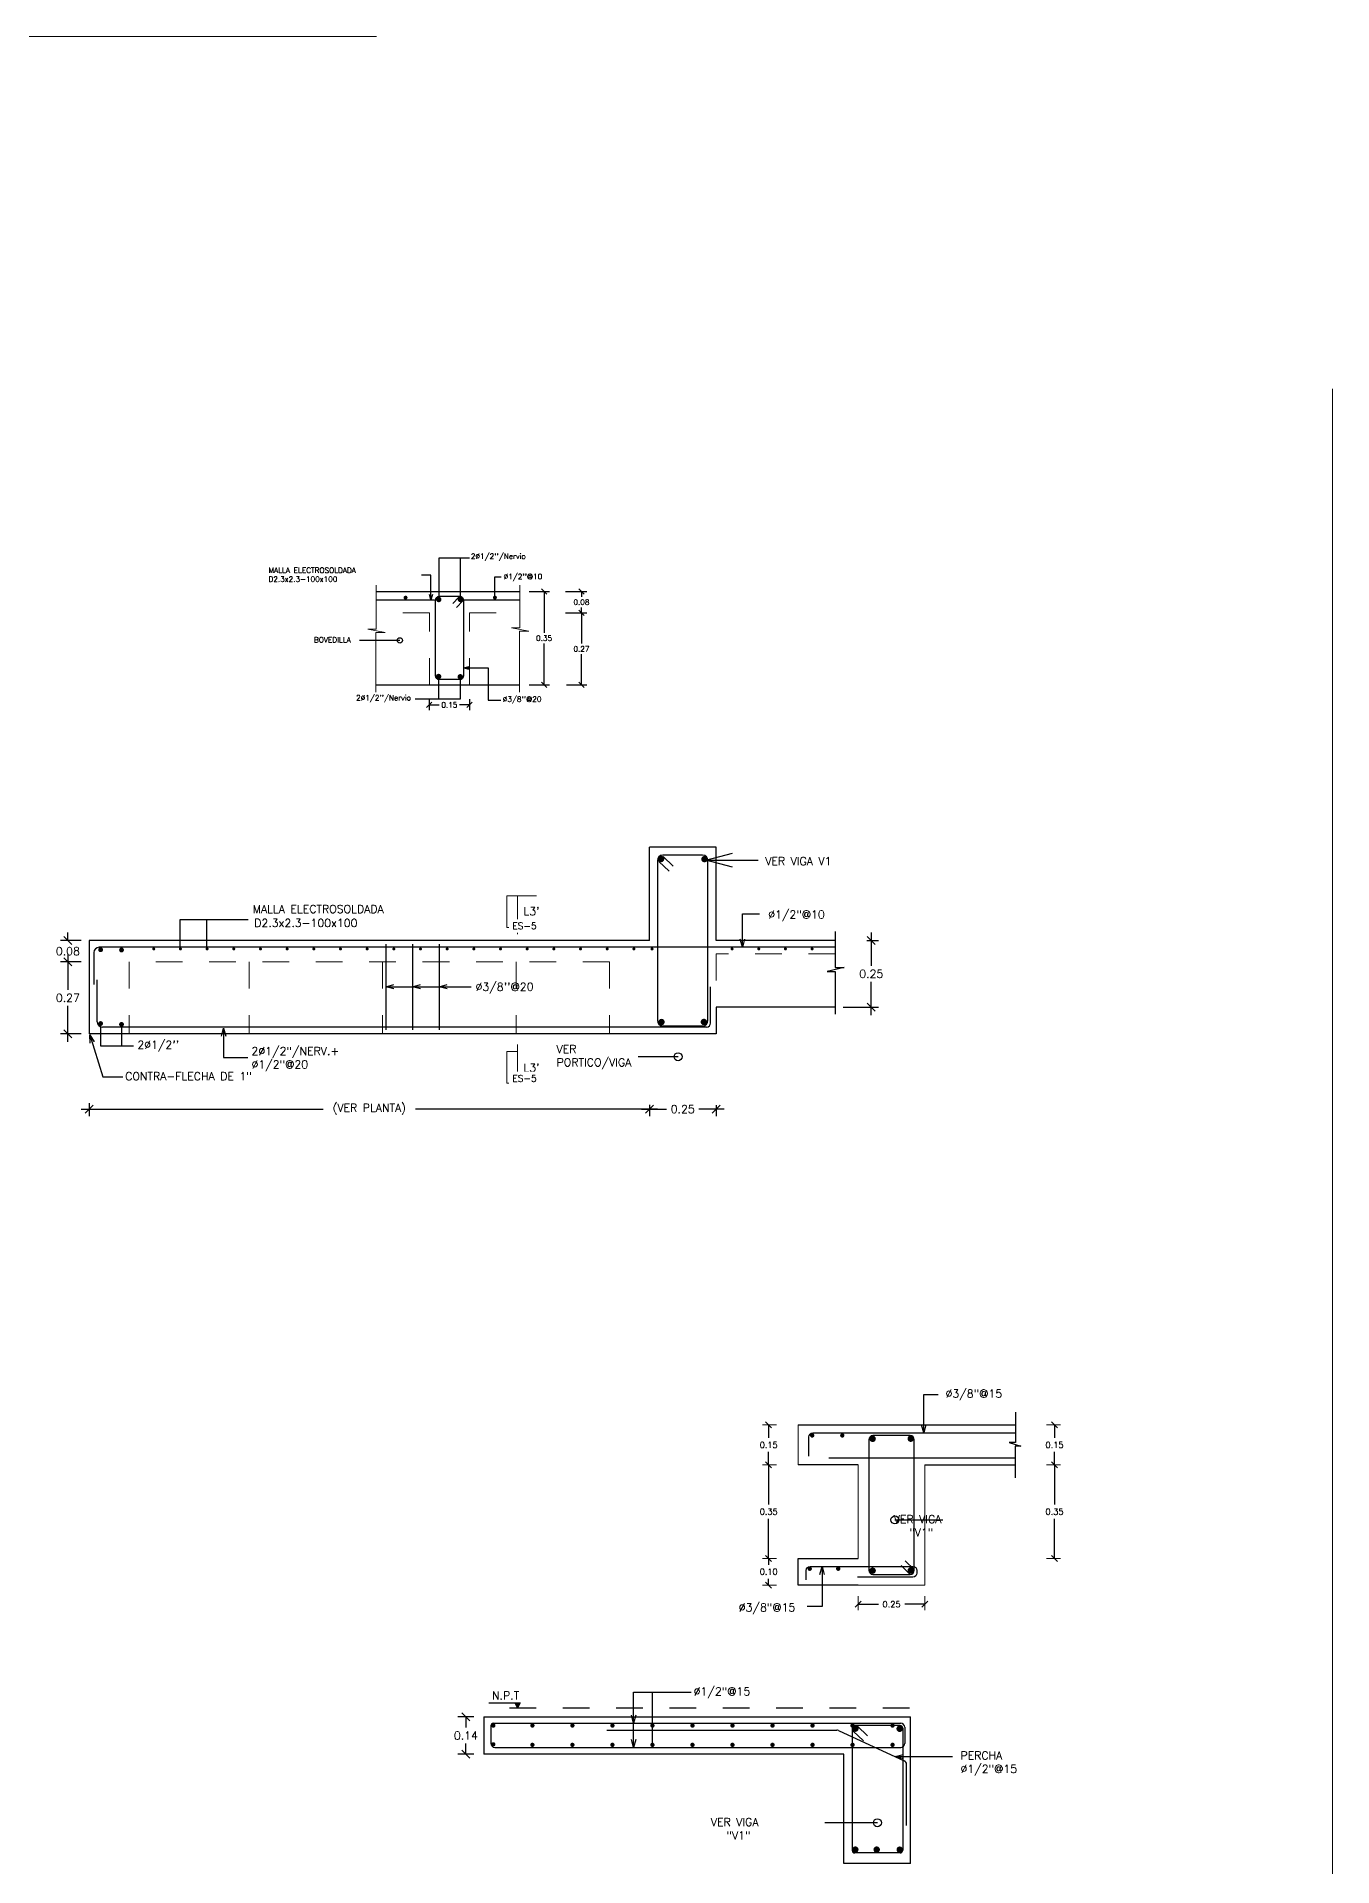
# Model space of a CAD drawing. Header units: metres. Extents: x -44 to 358, y -286 to 66.
# Drawn here: x 11.81 to 16.67, y 5.28 to 12.14 of the extents above; entities that cross this region are included whole.
import ezdxf

# ---------------------------------------------------------------- set-up
doc = ezdxf.new("R2010")
doc.units = ezdxf.units.M
doc.header["$LTSCALE"] = 0.3
doc.header["$PDMODE"] = 3
for name, pattern in [('CONTINU', [0]), ('CONTINUA', [0]), ('HIDDEN', [9.525, 6.35, -3.175]), ('HIDDEN2', [4.7625, 3.175, -1.5875])]:
    doc.linetypes.add(name, pattern=pattern)
for name, color, linetype in [('ACERO', 5, 'Continuous'), ('BP', 3, 'Continuous'), ('DIMTEXTO', 4, 'Continuous'), ('HATCH', 8, 'Continuous'), ('SECCION', 1, 'Continuous'), ('XREF1$0$MUROS', 1, 'Continuous')]:
    doc.layers.add(name, color=color, linetype=linetype)
for name, color, linetype, lineweight in [('BP-SOTANO', 3, 'Continuous', 0), ('DETALLES', 7, 'Continuous', 20), ('Losa', 8, 'HIDDEN', 18), ('VIGAS', 1, 'HIDDEN', 15)]:
    doc.layers.add(name, color=color, linetype=linetype, lineweight=lineweight)
doc.styles.add('RomanS', font='romans.shx')
doc.styles.add('SMPLEX', font='simplex.shx')
doc.dimstyles.new('D-10', dxfattribs={"dimscale": 0.1, "dimtxt": 0.2, "dimasz": 0.2, "dimexe": 0.2, "dimexo": 0.2, "dimgap": 0.1, "dimtad": 0, "dimtih": 1, "dimtoh": 1, "dimzin": 0, "dimdsep": 46, "dimtxsty": 'SMPLEX', "dimblk1": 'OBLIQUE', "dimblk2": 'OBLIQUE', "dimsah": 1, "dimcen": 0.2, "dimclrd": 4, "dimclre": 4, "dimclrt": 4, "dimadec": 0, "dimazin": 0, "dimtfac": 1, "dimtmove": 0, "dimatfit": 3, "dimldrblk": 'OPEN30', "dimfxl": 0.6, "dimfxlon": 1, "dimtolj": 1, "dimtzin": 0, "dimarcsym": 0})
doc.dimstyles.new('D-15', dxfattribs={"dimscale": 0.15, "dimtxt": 0.2, "dimasz": 0.2, "dimexe": 0.18, "dimexo": 0.2, "dimgap": 0.1, "dimtad": 0, "dimtih": 1, "dimtoh": 1, "dimzin": 0, "dimdsep": 46, "dimtxsty": 'SMPLEX', "dimblk": 'OBLIQUE', "dimcen": 0.09, "dimdle": 0.2, "dimclrd": 4, "dimclre": 4, "dimclrt": 4, "dimadec": 0, "dimazin": 0, "dimtfac": 1, "dimtofl": 0, "dimtmove": 0, "dimatfit": 3, "dimldrblk": 'OPEN30', "dimfxl": 1, "dimtolj": 1, "dimtzin": 0, "dimarcsym": 0})
doc.dimstyles.new('DIM-10', dxfattribs={"dimscale": 0.1, "dimtxt": 0.2, "dimasz": 0.2, "dimexe": 0.2, "dimexo": 0.2, "dimgap": 0.1, "dimtad": 0, "dimtih": 1, "dimtoh": 1, "dimzin": 0, "dimdsep": 46, "dimtxsty": 'SMPLEX', "dimblk": 'OBLIQUE', "dimcen": 0.2, "dimclrd": 4, "dimclre": 4, "dimclrt": 4, "dimadec": 0, "dimazin": 0, "dimtfac": 1, "dimtmove": 0, "dimatfit": 3, "dimldrblk": 'OPEN30', "dimfxl": 0.5, "dimfxlon": 1, "dimtolj": 1, "dimtzin": 0, "dimarcsym": 0})
doc.dimstyles.new('DIM-15', dxfattribs={"dimscale": 0.15, "dimtxt": 0.2, "dimasz": 0.2, "dimexe": 0.2, "dimexo": 0.1, "dimgap": 0.1, "dimtad": 0, "dimtih": 1, "dimtoh": 1, "dimzin": 0, "dimdsep": 46, "dimtxsty": 'RomanS', "dimblk1": 'OBLIQUE', "dimblk2": 'OBLIQUE', "dimsah": 1, "dimcen": 0.09, "dimclrd": 4, "dimclre": 4, "dimclrt": 4, "dimadec": 0, "dimazin": 0, "dimtfac": 1, "dimtofl": 0, "dimtmove": 1, "dimatfit": 3, "dimldrblk": 'OBLIQUE', "dimfxl": 0.2, "dimfxlon": 1, "dimtolj": 1, "dimtzin": 0, "dimarcsym": 0})
doc.dimstyles.new('DIM-50', dxfattribs={"dimscale": 0.5, "dimtxt": 0.2, "dimasz": 0.2, "dimexe": 0.2, "dimexo": 0.2, "dimgap": 0.1, "dimtad": 0, "dimtih": 1, "dimtoh": 1, "dimzin": 0, "dimdsep": 46, "dimtxsty": 'SMPLEX', "dimblk1": 'OBLIQUE', "dimblk2": 'OBLIQUE', "dimsah": 1, "dimcen": 0.2, "dimclrd": 4, "dimclre": 4, "dimclrt": 4, "dimadec": 0, "dimazin": 0, "dimtfac": 1, "dimtmove": 0, "dimatfit": 3, "dimldrblk": 'OPEN30', "dimfxl": 0.3, "dimfxlon": 1, "dimtfill": 1, "dimtolj": 1, "dimtzin": 0, "dimarcsym": 0})

# ---------------------------------------------------------------- blocks, each defined once
blk = doc.blocks.new('_OBLIQUE')
at = {"color": 0, "linetype": 'ByBlock'}
blk.add_line((-0.5, -0.5), (0.5, 0.5), dxfattribs=at)
blk = doc.blocks.new('_Open30')
at = {"color": 0, "lineweight": -2}
for p, q in [((-1, 0.268), (0, 0)), ((0, 0), (-1, -0.268)), ((0, 0), (-1, 0))]:
    blk.add_line(p, q, dxfattribs=at)
blk = doc.blocks.new('*D374')
at = {"layer": 'DEFPOINTS', "color": 0, "linetype": 'Continuous', "transparency": 16777216}
for p in [(13.4185, 5.8416), (13.4857, 5.8416), (13.4857, 5.7016)]:
    blk.add_point(p, dxfattribs=at)
at = {"layer": 'DIMTEXTO', "color": 4, "linetype": 'Continuous', "lineweight": -2, "transparency": 16777216}
for p, q in [((13.4485, 5.8416), (13.3885, 5.8416)), ((13.4185, 5.8416), (13.4185, 5.8016)), ((13.4485, 5.7016), (13.3885, 5.7016)), ((13.4185, 5.7016), (13.4185, 5.7416))]:
    blk.add_line(p, q, dxfattribs=at)
at = {"layer": 'DIMTEXTO', "color": 4, "linetype": 'Continuous', "lineweight": -2, "transparency": 16777216, "xscale": 0.03, "yscale": 0.03, "zscale": 0.03}
for p, rotation in [((13.4185, 5.8416), 90), ((13.4185, 5.7016), 270)]:
    blk.add_blockref('_OBLIQUE', p, dxfattribs=dict(at, rotation=rotation))
at = {"layer": 'DIMTEXTO', "color": 4, "linetype": 'Continuous', "lineweight": 0, "transparency": 16777216, "insert": (13.4185, 5.7716), "char_height": 0.03, "attachment_point": 5, "style": 'RomanS'}
blk.add_mtext('\\A1;0.14', dxfattribs=at)
blk = doc.blocks.new('*U41')
at = {"layer": 'ACERO', "const_width": 0.008064}
blk.add_lwpolyline([(0.004032, 0, -1), (-0.004032, 0, -1)], format="xyb", close=True, dxfattribs=at)
blk = doc.blocks.new('*U42')
at = {"layer": 'DIMTEXTO', "color": 0, "linetype": 'ByBlock', "lineweight": -2, "transparency": 16777216}
for p in [(0, 0), (0.15, 0), (0.3, 0), (0.45, 0), (0.6, 0), (0.75, 0), (0.9, 0), (1.05, 0), (1.2, 0), (1.35, 0)]:
    blk.add_blockref('*U41', p, dxfattribs=at)
blk = doc.blocks.new('*U43')
at = {"layer": 'ACERO', "const_width": 0.008064}
blk.add_lwpolyline([(0.004032, 0, -1), (-0.004032, 0, -1)], format="xyb", close=True, dxfattribs=at)
blk = doc.blocks.new('*U44')
at = {"layer": 'DIMTEXTO', "color": 0, "linetype": 'ByBlock', "lineweight": -2, "transparency": 16777216}
for p in [(0, 0), (0.15, 0), (0.3, 0), (0.45, 0), (0.6, 0), (0.75, 0), (0.9, 0), (1.05, 0), (1.2, 0), (1.35, 0)]:
    blk.add_blockref('*U43', p, dxfattribs=at)
blk = doc.blocks.new('*D382')
at = {"layer": 'DEFPOINTS', "color": 0, "linetype": 'Continuous', "transparency": 16777216}
for p in [(14.1063, 8.1657, 0.3593), (14.3563, 8.1645), (14.1063, 8.1197)]:
    blk.add_point(p, dxfattribs=at)
at = {"layer": 'DIMTEXTO', "color": 4, "linetype": 'Continuous', "lineweight": -2, "transparency": 16777216}
for p, q in [((14.0763, 8.1197), (14.1705, 8.1197)), ((14.1063, 8.1357), (14.1063, 8.0927)), ((14.3863, 8.1197), (14.292, 8.1197)), ((14.3563, 8.1345), (14.3563, 8.0927))]:
    blk.add_line(p, q, dxfattribs=at)
at = {"layer": 'DIMTEXTO', "color": 4, "linetype": 'Continuous', "lineweight": -2, "transparency": 16777216, "xscale": 0.03, "yscale": 0.03, "zscale": 0.03, "rotation": 180}
blk.add_blockref('_OBLIQUE', (14.1063, 8.1197), dxfattribs=at)
at = {"layer": 'DIMTEXTO', "color": 4, "linetype": 'Continuous', "lineweight": -2, "transparency": 16777216, "xscale": 0.03, "yscale": 0.03, "zscale": 0.03}
blk.add_blockref('_OBLIQUE', (14.3563, 8.1197), dxfattribs=at)
at = {"layer": 'DIMTEXTO', "color": 4, "linetype": 'Continuous', "lineweight": 0, "transparency": 16777216, "insert": (14.2313, 8.1197), "char_height": 0.03, "attachment_point": 5, "style": 'SMPLEX'}
blk.add_mtext('\\A1;0.25', dxfattribs=at)
blk = doc.blocks.new('*D383')
at = {"layer": 'DEFPOINTS', "color": 0, "linetype": 'Continuous', "transparency": 16777216}
for p in [(12.0063, 8.1724), (14.1063, 8.1657, 0.3593), (12.0063, 8.1197)]:
    blk.add_point(p, dxfattribs=at)
at = {"layer": 'DIMTEXTO', "color": 4, "linetype": 'Continuous', "lineweight": -2, "transparency": 16777216}
for p, q in [((11.9763, 8.1197), (12.8827, 8.1197)), ((12.0063, 8.1424), (12.0063, 8.0927)), ((14.1363, 8.1197), (13.2298, 8.1197)), ((14.1063, 8.1357), (14.1063, 8.0927))]:
    blk.add_line(p, q, dxfattribs=at)
at = {"layer": 'DIMTEXTO', "color": 4, "linetype": 'Continuous', "lineweight": -2, "transparency": 16777216, "xscale": 0.03, "yscale": 0.03, "zscale": 0.03, "rotation": 180}
blk.add_blockref('_OBLIQUE', (12.0063, 8.1197), dxfattribs=at)
at = {"layer": 'DIMTEXTO', "color": 4, "linetype": 'Continuous', "lineweight": -2, "transparency": 16777216, "xscale": 0.03, "yscale": 0.03, "zscale": 0.03}
blk.add_blockref('_OBLIQUE', (14.1063, 8.1197), dxfattribs=at)
at = {"layer": 'DIMTEXTO', "color": 4, "linetype": 'Continuous', "lineweight": 0, "transparency": 16777216, "insert": (13.0563, 8.1197), "char_height": 0.03, "attachment_point": 5, "style": 'SMPLEX'}
blk.add_mtext('\\A1;(VER PLANTA)', dxfattribs=at)
blk = doc.blocks.new('*D384')
at = {"layer": 'DEFPOINTS', "color": 0, "linetype": 'Continuous', "transparency": 16777216}
for p in [(11.9262, 8.6717), (12.0063, 8.6717), (12.0063, 8.4017)]:
    blk.add_point(p, dxfattribs=at)
at = {"layer": 'DIMTEXTO', "color": 4, "linetype": 'Continuous', "lineweight": -2, "transparency": 16777216}
for p, q in [((11.9763, 8.6717), (11.8992, 8.6717)), ((11.9262, 8.7017), (11.9262, 8.5667)), ((11.9262, 8.3717), (11.9262, 8.5067)), ((11.9763, 8.4017), (11.8992, 8.4017))]:
    blk.add_line(p, q, dxfattribs=at)
at = {"layer": 'DIMTEXTO', "color": 4, "linetype": 'Continuous', "lineweight": -2, "transparency": 16777216, "xscale": 0.03, "yscale": 0.03, "zscale": 0.03}
for p, rotation in [((11.9262, 8.6717), 90), ((11.9262, 8.4017), 270)]:
    blk.add_blockref('_OBLIQUE', p, dxfattribs=dict(at, rotation=rotation))
at = {"layer": 'DIMTEXTO', "color": 4, "linetype": 'Continuous', "lineweight": 0, "transparency": 16777216, "insert": (11.9262, 8.5367), "char_height": 0.03, "attachment_point": 5, "style": 'SMPLEX'}
blk.add_mtext('\\A1;0.27', dxfattribs=at)
blk = doc.blocks.new('A$C64151F5E')
at = {"layer": 'DETALLES', "color": 6, "linetype": 'Continuous'}
blk.add_line((0, 0), (0, 0.255), dxfattribs=at)
at = {"layer": 'DETALLES', "color": 5, "linetype": 'Continuous'}
blk.add_line((-0.424, 0), (-0.514, 0), dxfattribs=at)
at = {"layer": 'DETALLES', "color": 8, "linetype": 'Continuous'}
blk.add_lwpolyline([(0, -0.14), (-0.424, -0.14), (-0.424, 0), (0, 0)], close=True, dxfattribs=at)
blk = doc.blocks.new('*U45')
at = {"layer": 'ACERO', "const_width": 0.00562}
blk.add_lwpolyline([(-0.0028, 0, 1), (0.0028, 0, 1)], format="xyb", close=True, dxfattribs=at)
blk = doc.blocks.new('*U46')
at = {"layer": 'DIMTEXTO', "color": 0, "linetype": 'ByBlock', "lineweight": -2, "transparency": 16777216}
for p in [(0, 0), (0.1, 0), (0.2, 0), (0.3, 0), (0.4, 0), (0.5, 0), (0.6, 0), (0.7, 0), (0.8, 0), (0.9, 0), (1, 0), (1.1, 0), (1.2, 0), (1.3, 0), (1.4, 0), (1.5, 0), (1.6, 0), (1.7, 0), (1.8, 0)]:
    blk.add_blockref('*U45', p, dxfattribs=at)
blk = doc.blocks.new('*D377')
at = {"layer": 'DEFPOINTS', "color": 0, "linetype": 'Continuous', "transparency": 16777216}
for p in [(13.6361, 10.0596), (13.6361, 9.7096), (13.7114, 9.7096)]:
    blk.add_point(p, dxfattribs=at)
at = {"layer": 'DIMTEXTO', "color": 4, "linetype": 'Continuous', "lineweight": -2, "transparency": 16777216}
for p, q in [((13.6561, 10.0596), (13.7314, 10.0596)), ((13.7114, 10.0596), (13.7114, 9.9046)), ((13.7114, 9.7096), (13.7114, 9.8646)), ((13.6561, 9.7096), (13.7314, 9.7096))]:
    blk.add_line(p, q, dxfattribs=at)
at = {"layer": 'DIMTEXTO', "color": 4, "linetype": 'Continuous', "lineweight": -2, "transparency": 16777216, "xscale": 0.02, "yscale": 0.02, "zscale": 0.02}
for p, rotation in [((13.7114, 10.0596), 90), ((13.7114, 9.7096), 270)]:
    blk.add_blockref('_OBLIQUE', p, dxfattribs=dict(at, rotation=rotation))
at = {"layer": 'DIMTEXTO', "color": 4, "linetype": 'Continuous', "transparency": 16777216, "insert": (13.7114, 9.8846), "char_height": 0.02, "attachment_point": 5, "style": 'SMPLEX'}
blk.add_mtext('\\A1;0.35', dxfattribs=at)
blk = doc.blocks.new('*D378')
at = {"layer": 'DEFPOINTS', "color": 0, "linetype": 'Continuous', "transparency": 16777216}
for p in [(13.281, 9.6765), (13.4316, 9.6765), (13.281, 9.6346)]:
    blk.add_point(p, dxfattribs=at)
at = {"layer": 'DIMTEXTO', "color": 4, "linetype": 'Continuous', "lineweight": -2, "transparency": 16777216}
for p, q in [((13.281, 9.6565), (13.281, 9.6146)), ((13.281, 9.6346), (13.3177, 9.6346)), ((13.4316, 9.6346), (13.3949, 9.6346)), ((13.4316, 9.6565), (13.4316, 9.6146))]:
    blk.add_line(p, q, dxfattribs=at)
at = {"layer": 'DIMTEXTO', "color": 4, "linetype": 'Continuous', "lineweight": -2, "transparency": 16777216, "xscale": 0.02, "yscale": 0.02, "zscale": 0.02, "rotation": 180}
blk.add_blockref('_OBLIQUE', (13.281, 9.6346), dxfattribs=at)
at = {"layer": 'DIMTEXTO', "color": 4, "linetype": 'Continuous', "lineweight": -2, "transparency": 16777216, "xscale": 0.02, "yscale": 0.02, "zscale": 0.02}
blk.add_blockref('_OBLIQUE', (13.4316, 9.6346), dxfattribs=at)
at = {"layer": 'DIMTEXTO', "color": 4, "linetype": 'Continuous', "transparency": 16777216, "insert": (13.3563, 9.6346), "char_height": 0.02, "attachment_point": 5, "style": 'SMPLEX'}
blk.add_mtext('\\A1;0.15', dxfattribs=at)
blk = doc.blocks.new('*D400')
at = {"layer": 'DEFPOINTS', "color": 0, "linetype": 'Continuous', "transparency": 16777216}
for p in [(14.8915, 8.7517), (14.938, 8.7517), (14.8026, 8.5017)]:
    blk.add_point(p, dxfattribs=at)
at = {"layer": 'DIMTEXTO', "color": 4, "linetype": 'Continuous', "lineweight": -2, "transparency": 16777216}
for p, q in [((14.938, 8.7817), (14.938, 8.6567)), ((14.9215, 8.7517), (14.965, 8.7517)), ((14.938, 8.4717), (14.938, 8.5967)), ((14.8326, 8.5017), (14.965, 8.5017))]:
    blk.add_line(p, q, dxfattribs=at)
at = {"layer": 'DIMTEXTO', "color": 4, "linetype": 'Continuous', "lineweight": -2, "transparency": 16777216, "xscale": 0.03, "yscale": 0.03, "zscale": 0.03}
for p, rotation in [((14.938, 8.7517), 90), ((14.938, 8.5017), 270)]:
    blk.add_blockref('_OBLIQUE', p, dxfattribs=dict(at, rotation=rotation))
at = {"layer": 'DIMTEXTO', "color": 4, "linetype": 'Continuous', "lineweight": 0, "transparency": 16777216, "insert": (14.938, 8.6267), "char_height": 0.03, "attachment_point": 5, "style": 'SMPLEX'}
blk.add_mtext('\\A1;0.25', dxfattribs=at)
blk = doc.blocks.new('*D401')
at = {"layer": 'DEFPOINTS', "color": 0, "linetype": 'Continuous', "transparency": 16777216}
for p in [(12.0063, 8.7517), (11.9262, 8.6717), (12.0063, 8.6717)]:
    blk.add_point(p, dxfattribs=at)
at = {"layer": 'DIMTEXTO', "color": 4, "linetype": 'Continuous', "lineweight": -2, "transparency": 16777216}
for p, q in [((11.9262, 8.7517), (11.9262, 8.7817)), ((11.9763, 8.7517), (11.8992, 8.7517)), ((11.9763, 8.6717), (11.8992, 8.6717)), ((11.9262, 8.6717), (11.9262, 8.6417))]:
    blk.add_line(p, q, dxfattribs=at)
at = {"layer": 'DIMTEXTO', "color": 4, "linetype": 'Continuous', "lineweight": -2, "transparency": 16777216, "xscale": 0.03, "yscale": 0.03, "zscale": 0.03}
for p, rotation in [((11.9262, 8.7517), 270), ((11.9262, 8.6717), 90)]:
    blk.add_blockref('_OBLIQUE', p, dxfattribs=dict(at, rotation=rotation))
at = {"layer": 'DIMTEXTO', "color": 4, "linetype": 'Continuous', "lineweight": 0, "transparency": 16777216, "insert": (11.9262, 8.7117), "char_height": 0.03, "attachment_point": 5, "style": 'SMPLEX'}
blk.add_mtext('\\A1;0.08', dxfattribs=at)
blk = doc.blocks.new('*D402')
at = {"layer": 'DEFPOINTS', "color": 0, "linetype": 'Continuous', "transparency": 16777216}
for p in [(13.6207, 9.9796), (13.7761, 9.7096), (13.8515, 9.7096)]:
    blk.add_point(p, dxfattribs=at)
at = {"layer": 'DIMTEXTO', "color": 4, "linetype": 'Continuous', "lineweight": -2, "transparency": 16777216}
for p, q in [((13.7915, 9.9796), (13.8715, 9.9796)), ((13.8515, 9.9796), (13.8515, 9.8646)), ((13.8515, 9.7096), (13.8515, 9.8246)), ((13.7961, 9.7096), (13.8715, 9.7096))]:
    blk.add_line(p, q, dxfattribs=at)
at = {"layer": 'DIMTEXTO', "color": 4, "linetype": 'Continuous', "lineweight": -2, "transparency": 16777216, "xscale": 0.02, "yscale": 0.02, "zscale": 0.02}
for p, rotation in [((13.8515, 9.9796), 90), ((13.8515, 9.7096), 270)]:
    blk.add_blockref('_OBLIQUE', p, dxfattribs=dict(at, rotation=rotation))
at = {"layer": 'DIMTEXTO', "color": 4, "linetype": 'Continuous', "transparency": 16777216, "insert": (13.8515, 9.8446), "char_height": 0.02, "attachment_point": 5, "style": 'SMPLEX'}
blk.add_mtext('\\A1;0.27', dxfattribs=at)
blk = doc.blocks.new('*D403')
at = {"layer": 'DEFPOINTS', "color": 0, "linetype": 'Continuous', "transparency": 16777216}
for p in [(13.7314, 10.0596), (13.8515, 10.0596), (13.6207, 9.9796)]:
    blk.add_point(p, dxfattribs=at)
at = {"layer": 'DIMTEXTO', "color": 4, "linetype": 'Continuous', "lineweight": -2, "transparency": 16777216}
for p, q in [((13.7915, 10.0596), (13.8715, 10.0596)), ((13.8515, 10.0596), (13.8515, 10.0396)), ((13.7915, 9.9796), (13.8715, 9.9796)), ((13.8515, 9.9796), (13.8515, 9.9996))]:
    blk.add_line(p, q, dxfattribs=at)
at = {"layer": 'DIMTEXTO', "color": 4, "linetype": 'Continuous', "lineweight": -2, "transparency": 16777216, "xscale": 0.02, "yscale": 0.02, "zscale": 0.02}
for p, rotation in [((13.8515, 10.0596), 90), ((13.8515, 9.9796), 270)]:
    blk.add_blockref('_OBLIQUE', p, dxfattribs=dict(at, rotation=rotation))
at = {"layer": 'DIMTEXTO', "color": 4, "linetype": 'Continuous', "transparency": 16777216, "insert": (13.8515, 10.0196), "char_height": 0.02, "attachment_point": 5, "style": 'SMPLEX'}
blk.add_mtext('\\A1;0.08', dxfattribs=at)
blk = doc.blocks.new('*D546')
at = {"layer": 'BP', "color": 4, "lineweight": 15, "transparency": 16777216}
for p, q in [((15.5949, 6.9357), (15.6474, 6.9357)), ((15.5949, 6.7857), (15.6474, 6.7857))]:
    blk.add_line(p, q, dxfattribs=at)
at = {"layer": 'BP', "color": 4, "lineweight": -2, "transparency": 16777216}
for p, q in [((15.6249, 6.9357), (15.6249, 6.887)), ((15.6249, 6.7857), (15.6249, 6.8345))]:
    blk.add_line(p, q, dxfattribs=at)
at = {"layer": 'DEFPOINTS', "color": 0, "transparency": 16777216}
for p in [(15.4777, 6.9357), (15.6249, 6.9357), (15.4777, 6.7857)]:
    blk.add_point(p, dxfattribs=at)
at = {"layer": 'BP', "color": 4, "lineweight": -2, "transparency": 16777216, "xscale": 0.0225, "yscale": 0.0225, "zscale": 0.0225}
for p, rotation in [((15.6249, 6.9357), 90), ((15.6249, 6.7857), 270)]:
    blk.add_blockref('_OBLIQUE', p, dxfattribs=dict(at, rotation=rotation))
at = {"layer": 'BP', "color": 4, "transparency": 16777216, "insert": (15.6249, 6.8607), "char_height": 0.0225, "attachment_point": 5, "style": 'RomanS'}
blk.add_mtext('\\A1;0.15', dxfattribs=at)
blk = doc.blocks.new('*D547')
at = {"layer": 'BP', "color": 4, "lineweight": 15, "transparency": 16777216}
for p, q in [((14.5833, 6.9357), (14.5308, 6.9357)), ((14.5833, 6.7857), (14.5308, 6.7857))]:
    blk.add_line(p, q, dxfattribs=at)
at = {"layer": 'BP', "color": 4, "lineweight": -2, "transparency": 16777216}
for p, q in [((14.5533, 6.9357), (14.5533, 6.887)), ((14.5533, 6.7857), (14.5533, 6.8345))]:
    blk.add_line(p, q, dxfattribs=at)
at = {"layer": 'DEFPOINTS', "color": 0, "transparency": 16777216}
for p in [(14.5533, 6.9357), (14.664, 6.9357), (14.664, 6.7857)]:
    blk.add_point(p, dxfattribs=at)
at = {"layer": 'BP', "color": 4, "lineweight": -2, "transparency": 16777216, "xscale": 0.0225, "yscale": 0.0225, "zscale": 0.0225}
for p, rotation in [((14.5533, 6.9357), 90), ((14.5533, 6.7857), 270)]:
    blk.add_blockref('_OBLIQUE', p, dxfattribs=dict(at, rotation=rotation))
at = {"layer": 'BP', "color": 4, "transparency": 16777216, "insert": (14.5533, 6.8607), "char_height": 0.0225, "attachment_point": 5, "style": 'RomanS'}
blk.add_mtext('\\A1;0.15', dxfattribs=at)
blk = doc.blocks.new('*D548')
at = {"layer": 'BP', "color": 4, "lineweight": 15, "transparency": 16777216}
for p, q in [((15.5949, 6.7857), (15.6474, 6.7857)), ((15.5949, 6.4357), (15.6474, 6.4357))]:
    blk.add_line(p, q, dxfattribs=at)
at = {"layer": 'BP', "color": 4, "lineweight": -2, "transparency": 16777216}
for p, q in [((15.6249, 6.7857), (15.6249, 6.637)), ((15.6249, 6.4357), (15.6249, 6.5845))]:
    blk.add_line(p, q, dxfattribs=at)
at = {"layer": 'DEFPOINTS', "color": 0, "transparency": 16777216}
for p in [(15.139, 6.7857), (15.6249, 6.7857), (14.889, 6.4357)]:
    blk.add_point(p, dxfattribs=at)
at = {"layer": 'BP', "color": 4, "lineweight": -2, "transparency": 16777216, "xscale": 0.0225, "yscale": 0.0225, "zscale": 0.0225}
for p, rotation in [((15.6249, 6.7857), 90), ((15.6249, 6.4357), 270)]:
    blk.add_blockref('_OBLIQUE', p, dxfattribs=dict(at, rotation=rotation))
at = {"layer": 'BP', "color": 4, "transparency": 16777216, "insert": (15.6249, 6.6107), "char_height": 0.0225, "attachment_point": 5, "style": 'RomanS'}
blk.add_mtext('\\A1;0.35', dxfattribs=at)
blk = doc.blocks.new('*D549')
at = {"layer": 'BP', "color": 4, "lineweight": 15, "transparency": 16777216}
for p, q in [((14.5833, 6.7857), (14.5308, 6.7857)), ((14.5833, 6.4357), (14.5308, 6.4357))]:
    blk.add_line(p, q, dxfattribs=at)
at = {"layer": 'BP', "color": 4, "lineweight": -2, "transparency": 16777216}
for p, q in [((14.5533, 6.7857), (14.5533, 6.637)), ((14.5533, 6.4357), (14.5533, 6.5845))]:
    blk.add_line(p, q, dxfattribs=at)
at = {"layer": 'DEFPOINTS', "color": 0, "transparency": 16777216}
for p in [(14.664, 6.7857), (14.5533, 6.4357), (14.664, 6.4357)]:
    blk.add_point(p, dxfattribs=at)
at = {"layer": 'BP', "color": 4, "lineweight": -2, "transparency": 16777216, "xscale": 0.0225, "yscale": 0.0225, "zscale": 0.0225}
for p, rotation in [((14.5533, 6.7857), 90), ((14.5533, 6.4357), 270)]:
    blk.add_blockref('_OBLIQUE', p, dxfattribs=dict(at, rotation=rotation))
at = {"layer": 'BP', "color": 4, "transparency": 16777216, "insert": (14.5533, 6.6107), "char_height": 0.0225, "attachment_point": 5, "style": 'RomanS'}
blk.add_mtext('\\A1;0.35', dxfattribs=at)
blk = doc.blocks.new('*D550')
at = {"layer": 'BP', "color": 4, "lineweight": 15, "transparency": 16777216}
for p, q in [((14.5833, 6.4357), (14.5308, 6.4357)), ((14.5833, 6.3357), (14.5308, 6.3357))]:
    blk.add_line(p, q, dxfattribs=at)
at = {"layer": 'BP', "color": 4, "lineweight": -2, "transparency": 16777216}
for p, q in [((14.5533, 6.4357), (14.5533, 6.412)), ((14.5533, 6.3357), (14.5533, 6.3595))]:
    blk.add_line(p, q, dxfattribs=at)
at = {"layer": 'DEFPOINTS', "color": 0, "transparency": 16777216}
for p in [(14.664, 6.4357), (14.5533, 6.3357), (14.664, 6.3357)]:
    blk.add_point(p, dxfattribs=at)
at = {"layer": 'BP', "color": 4, "lineweight": -2, "transparency": 16777216, "xscale": 0.0225, "yscale": 0.0225, "zscale": 0.0225}
for p, rotation in [((14.5533, 6.4357), 90), ((14.5533, 6.3357), 270)]:
    blk.add_blockref('_OBLIQUE', p, dxfattribs=dict(at, rotation=rotation))
at = {"layer": 'BP', "color": 4, "transparency": 16777216, "insert": (14.5533, 6.3857), "char_height": 0.0225, "attachment_point": 5, "style": 'RomanS'}
blk.add_mtext('\\A1;0.10', dxfattribs=at)
blk = doc.blocks.new('*D551')
at = {"layer": 'BP', "color": 4, "lineweight": 15, "transparency": 16777216}
for p, q in [((14.889, 6.2937), (14.889, 6.2412)), ((15.139, 6.2937), (15.139, 6.2412))]:
    blk.add_line(p, q, dxfattribs=at)
at = {"layer": 'BP', "color": 4, "lineweight": -2, "transparency": 16777216}
for p, q in [((14.889, 6.2637), (14.9648, 6.2637)), ((15.139, 6.2637), (15.0633, 6.2637))]:
    blk.add_line(p, q, dxfattribs=at)
at = {"layer": 'DEFPOINTS', "color": 0, "transparency": 16777216}
for p in [(14.889, 6.5017), (15.139, 6.5017), (15.139, 6.2637)]:
    blk.add_point(p, dxfattribs=at)
at = {"layer": 'BP', "color": 4, "lineweight": -2, "transparency": 16777216, "xscale": 0.0225, "yscale": 0.0225, "zscale": 0.0225, "rotation": 180}
blk.add_blockref('_OBLIQUE', (14.889, 6.2637), dxfattribs=at)
at = {"layer": 'BP', "color": 4, "lineweight": -2, "transparency": 16777216, "xscale": 0.0225, "yscale": 0.0225, "zscale": 0.0225}
blk.add_blockref('_OBLIQUE', (15.139, 6.2637), dxfattribs=at)
at = {"layer": 'BP', "color": 4, "transparency": 16777216, "insert": (15.014, 6.2637), "char_height": 0.0225, "attachment_point": 5, "style": 'RomanS'}
blk.add_mtext('\\A1;0.25', dxfattribs=at)

msp = doc.modelspace()

# ---------------------------------------------------------------- hatches: boundary and pattern name
at = {"layer": 'HATCH'}
msp.add_hatch(color=256, dxfattribs=at).paths.add_polyline_path([(13.6219846, 5.8936791), (13.6016257, 5.8936791), (13.6118052, 5.8735827)])

# ---------------------------------------------------------------- linework, layer by layer
at = {"color": 8, "linetype": 'CONTINUA', "lineweight": 0, "ltscale": 5}
for p, q in [((3.5833333, 12.1398128), (13.0833333, 12.1398128)), ((16.6666667, 1.3199064), (16.6666667, 10.8199064))]:
    msp.add_line(p, q, dxfattribs=at)
at = {"color": 4}
for p, q in [((13.5044115, 5.8936791), (13.6219846, 5.8936791)), ((13.6016257, 5.8936791), (13.6118052, 5.8735827)), ((13.6219846, 5.8936791), (13.6118052, 5.8735827))]:
    msp.add_line(p, q, dxfattribs=at)
at = {"layer": 'ACERO', "color": 6}
for p, q in [((13.0817124, 10.029188), (13.3008824, 10.029188)), ((13.4123529, 10.029188), (13.6207043, 10.029188))]:
    msp.add_line(p, q, dxfattribs=at)
at = {"layer": 'ACERO'}
for p, q in [((13.3922106, 10.0385063), (13.3692279, 10.0144035)), ((13.4063999, 10.0245184), (13.3834172, 10.0004156)), ((14.1579291, 9.0660008), (14.1959061, 9.02981)), ((14.1422109, 9.0480761), (14.1801879, 9.0118853)), ((14.8024973, 8.7263557), (12.0438595, 8.7263557)), ((13.1179314, 8.7384093), (13.1179314, 8.4167352)), ((13.2179314, 8.7384093), (13.2179314, 8.4167352)), ((13.3179314, 8.7384093), (13.3179314, 8.4167352)), ((12.0238595, 8.7063557), (12.0238595, 8.5869119)), ((12.0361477, 8.4471147, 0), (12.0361477, 8.6042195)), ((14.3355541, 8.4421147), (14.3355541, 8.5774367)), ((14.3205541, 8.4271147), (12.0561477, 8.4271147)), ((14.7793079, 6.8121047), (15.4776872, 6.8121047)), ((15.049943, 6.4083558), (15.0841671, 6.3757413)), ((15.0656613, 6.4262805), (15.0990372, 6.3944742)), ((13.5120042, 5.8076976), (13.5120042, 5.7423435)), ((13.5220042, 5.8176976), (15.0484639, 5.8176976)), ((13.9472659, 5.7915636), (14.8084833, 5.7915636)), ((14.8147271, 5.7902023), (15.0615283, 5.6772171)), ((14.8662859, 5.7992128), (14.8662859, 5.3417357)), ((14.8705786, 5.7883537), (14.9085556, 5.7521629)), ((15.0459656, 5.8092128), (14.8762859, 5.8092128)), ((14.8862969, 5.8062784), (14.9242738, 5.7700875)), ((15.0559656, 5.7992128), (15.0559656, 5.3417357)), ((15.0634639, 5.8026976), (15.0634639, 5.7423435)), ((13.5270042, 5.7273435), (15.0484639, 5.7273435)), ((15.0702845, 5.4338852), (15.0702845, 5.6635784)), ((15.0459656, 5.3317357), (14.8762859, 5.3317357))]:
    msp.add_line(p, q, dxfattribs=at)
for points, const_width in [([(13.1885648, 10.0368246, 1), (13.1958829, 10.0368246, 1)], 0.0073181), ([(13.3113834, 10.0298663, 1), (13.3215834, 10.0298663, 1)], 0.0102), ([(13.3925709, 10.029926, 1), (13.4027709, 10.029926, 1)], 0.0102), ([(13.5235373, 10.0368246, 1), (13.5308554, 10.0368246, 1)], 0.0073181), ([(13.3109533, 9.7411365, 1), (13.3211533, 9.7411365, 1)], 0.0102), ([(13.3922945, 9.740107, 1), (13.4024945, 9.740107, 1)], 0.0102), ([(14.1559943, 9.0571644, -1), (14.1439943, 9.0571644, -1)], 0.012), ([(14.3188426, 9.0567209, -1), (14.3068426, 9.0567209, -1)], 0.012), ([(12.0534517, 8.7171709, 1), (12.0444517, 8.7171709, 1)], 0.009), ([(12.1318591, 8.7160837, -1), (12.1228591, 8.7160837, -1)], 0.009), ([(14.113326, 8.7199777, 1), (14.118951, 8.7199777, 1)], 0.005625), ([(14.413326, 8.7199777, 1), (14.418951, 8.7199777, 1)], 0.005625), ([(14.513326, 8.7199777, 1), (14.518951, 8.7199777, 1)], 0.005625), ([(14.613326, 8.7199777, 1), (14.618951, 8.7199777, 1)], 0.005625), ([(14.713326, 8.7199777, 1), (14.718951, 8.7199777, 1)], 0.005625), ([(12.0534517, 8.4403647, 1), (12.0444517, 8.4403647, 1)], 0.009), ([(12.1318591, 8.4370508, -1), (12.1228591, 8.4370508, -1)], 0.009), ([(14.1576613, 8.4461071, -1), (14.1456613, 8.4461071, -1)], 0.012), ([(14.3165143, 8.446338, -1), (14.3045143, 8.446338, -1)], 0.012), ([(14.7204881, 6.8963668, -1), (14.7124241, 6.8963668, -1)], 0.008064), ([(14.8333721, 6.8964314, -1), (14.8253081, 6.8964314, -1)], 0.008064), ([(14.949157, 6.8837606, -1), (14.937157, 6.8837606, -1)], 0.012), ([(15.0918117, 6.8843239, -1), (15.0798117, 6.8843239, -1)], 0.012), ([(14.7113507, 6.3967943, -1), (14.7032867, 6.3967943, -1)], 0.008064), ([(14.8181464, 6.3967943, -1), (14.8100824, 6.3967943, -1)], 0.008064), ([(14.949157, 6.3896245, -1), (14.937157, 6.3896245, -1)], 0.012), ([(15.0918117, 6.3901879, -1), (15.0798117, 6.3901879, -1)], 0.012), ([(13.5251944, 5.8091312, -1), (13.5171304, 5.8091312, -1)], 0.008064), ([(14.884362, 5.797442, -1), (14.872362, 5.797442, -1)], 0.012), ([(15.0502689, 5.7969985, -1), (15.0382689, 5.7969985, -1)], 0.012), ([(13.5251944, 5.738555, -1), (13.5171304, 5.738555, -1)], 0.008064), ([(14.8841763, 5.3440768, -1), (14.8721763, 5.3440768, -1)], 0.012), ([(14.9643052, 5.3440768, -1), (14.9523052, 5.3440768, -1)], 0.012), ([(15.0505938, 5.3437687, -1), (15.0385938, 5.3437687, -1)], 0.012)]:
    msp.add_lwpolyline(points, format="xyb", close=True, dxfattribs=dict(at, const_width=const_width))
for points in [[(13.3196088, 10.0417606), (13.3945652, 10.0417606, -0.414213562), (13.4095652, 10.0267606), (13.4095652, 9.7443829, -0.414213562), (13.3945652, 9.7293829), (13.3196088, 9.7293829, -0.414213562), (13.3046088, 9.7443829), (13.3046088, 10.0267606, -0.414213562)], [(14.3058618, 9.0717352), (14.1562617, 9.0717352, 0.414213562), (14.1362617, 9.0517352), (14.1362617, 8.4517352, 0.414213562), (14.1562617, 8.4317352), (14.3058618, 8.4317352, 0.414213562), (14.3258618, 8.4517352), (14.3258618, 9.0517352, 0.414213562)], [(15.0990372, 6.3907407), (15.0990372, 6.8807407, 0.414213562), (15.0840372, 6.8957407), (14.9440372, 6.8957407, 0.414213562), (14.9290372, 6.8807407), (14.9290372, 6.3907407, 0.414213562), (14.9440372, 6.3757407), (15.0840372, 6.3757407, 0.414213562)]]:
    msp.add_lwpolyline(points, format="xyb", close=True, dxfattribs=at)
for points in [[(14.7040372, 6.8189298), (14.7040372, 6.8907407, -0.414213562), (14.7190372, 6.9057407), (15.4785492, 6.9057407)], [(14.6940792, 6.3553204, -0.018702136), (14.6940372, 6.3564414), (14.6940372, 6.3907407, -0.414213562), (14.7090372, 6.4057407)], [(14.7090372, 6.4057407), (15.0940372, 6.4057407, -0.414213562), (15.1090372, 6.3907407), (15.1090372, 6.3807407, -0.414213562), (15.0940372, 6.3657407), (14.886051, 6.3657407)]]:
    msp.add_lwpolyline(points, format="xyb", dxfattribs=at)
for centre, radius, start, end in [((12.0438595, 8.7063557, 0), 0.02, 90, 180), ((12.0561477, 8.4471147), 0.02, 180, 270), ((14.3205541, 8.4421147), 0.015, 270, 0), ((13.5220042, 5.8076976), 0.01, 90, 180), ((14.8084833, 5.7765636), 0.015, 65.40176427, 90), ((14.8762859, 5.7992128), 0.01, 90, 180), ((15.0459656, 5.7992128), 0.01, 0, 90), ((15.0484639, 5.8026976), 0.015, 0, 90), ((13.5270042, 5.7423435), 0.015, 180, 270), ((15.0484639, 5.7423435), 0.015, 270, 0), ((15.0552845, 5.6635784), 0.015, 0, 65.40176427), ((14.8762859, 5.3417357), 0.01, 180, 270), ((15.0459656, 5.3417357), 0.01, 270, 0)]:
    msp.add_arc(centre, radius, start, end, dxfattribs=at)
at = {"layer": 'BP'}
for points in [[(14.8024973, 8.7856169), (14.8024973, 8.6508713), (14.8368753, 8.6508713), (14.7731006, 8.6352414), (14.8025521, 8.6352414), (14.8025521, 8.4749986)], [(15.4785492, 6.9840996), (15.4785492, 6.8701982), (15.4552709, 6.8701982), (15.4983795, 6.8564237), (15.4776872, 6.8564237), (15.4776872, 6.7376623)], [(15.4785492, 6.9840996), (15.4785492, 6.8701982), (15.4552709, 6.8701982), (15.4983795, 6.8564237), (15.4776872, 6.8564237), (15.4776872, 6.7376623)]]:
    msp.add_lwpolyline(points, dxfattribs=at)
at = {"layer": 'DIMTEXTO'}
for p, q in [((13.5271964, 10.0368246), (13.5271964, 10.1147075)), ((13.5271964, 10.1147075), (13.5501558, 10.1147075)), ((12.34732, 8.7177132), (12.34732, 8.830479)), ((12.34732, 8.830479), (12.6020437, 8.830479)), ((12.44732, 8.7177132), (12.44732, 8.830479)), ((12.0489517, 8.4403647), (12.0489517, 8.357103)), ((12.1272984, 8.4403647), (12.1272984, 8.357103)), ((12.0489517, 8.357103), (12.1726185, 8.357103)), ((14.1177303, 5.736672), (14.1177303, 5.9345521))]:
    msp.add_line(p, q, dxfattribs=at)
at = {"layer": 'DIMTEXTO', "linetype": 'Continuous'}
for points in [[(13.31783, 10.034731), (13.31783, 10.186253), (13.4316252, 10.186253)], [(13.3977307, 10.0351745), (13.3977307, 10.186253)], [(13.3973945, 9.740107), (13.3973945, 9.6560372), (13.2283794, 9.6560372)], [(13.3160533, 9.7411365), (13.3160533, 9.6560372)]]:
    msp.add_lwpolyline(points, dxfattribs=at)
at = {"layer": 'Losa', "linetype": 'HIDDEN2', "lineweight": 0, "ltscale": 0.1}
for p, q in [((13.2819374, 9.9795817), (13.0817124, 9.9795817)), ((13.2819374, 9.7095817), (13.2819374, 9.9795817)), ((13.431587, 9.7095817), (13.431587, 9.9795817)), ((13.431587, 9.9795817), (13.6207043, 9.9795817)), ((13.9562617, 8.6717352), (12.1566311, 8.6717352)), ((12.1566311, 8.6717352), (12.1566311, 8.4017352)), ((12.6062617, 8.6717352), (12.6062617, 8.4017352)), ((13.1062617, 8.6717352), (13.1062617, 8.4017352)), ((13.6062617, 8.6717352), (13.6062617, 8.4017352)), ((13.9562617, 8.6717352), (13.9562617, 8.4017352)), ((14.8024973, 8.7017352), (14.3562617, 8.7017352)), ((14.3562617, 8.7017352), (14.3562617, 8.5017352))]:
    msp.add_line(p, q, dxfattribs=at)
at = {"layer": 'SECCION', "color": 1, "linetype": 'CONTINU', "ltscale": 0.025}
for p, q in [((13.0817124, 10.0595817), (13.6207043, 10.0595817)), ((13.0801764, 9.7095817), (13.6191683, 9.7095817)), ((14.1062617, 8.7517352), (14.1062617, 9.1017352)), ((14.3562617, 9.1017352), (14.1062617, 9.1017352)), ((14.3562617, 8.7517352), (14.3562617, 9.1017352)), ((14.1062617, 8.7517352), (12.0062617, 8.7517352)), ((12.0062617, 8.7517352), (12.0062617, 8.4017352)), ((14.8024973, 8.7517352), (14.3562617, 8.7517352)), ((14.8025521, 8.5017352), (14.3562617, 8.5017352)), ((14.3562617, 8.5017352), (14.3562617, 8.4017352)), ((14.3562617, 8.4017352), (12.0062617, 8.4017352)), ((14.6640372, 6.9357407), (15.4785492, 6.9357407)), ((14.8890372, 6.7857407), (14.6640372, 6.7857407)), ((15.1390372, 6.7857407), (15.4776872, 6.7857407)), ((14.6640372, 6.3357407), (14.6640372, 6.4357407)), ((14.6640372, 6.4357407), (14.8890372, 6.4357407)), ((14.8890372, 6.3357407), (14.6640372, 6.3357407)), ((13.4856606, 5.8416056), (15.0856606, 5.8416056)), ((13.4856606, 5.8416056), (13.4856606, 5.7016056)), ((15.0856606, 5.2916056), (15.0856606, 5.8416056)), ((14.8356606, 5.7016056), (13.4856606, 5.7016056)), ((14.8356606, 5.2916056), (14.8356606, 5.7016056)), ((15.0856606, 5.2916056), (14.8356606, 5.2916056))]:
    msp.add_line(p, q, dxfattribs=at)
at = {"layer": 'VIGAS', "color": 3, "linetype": 'Continuous'}
for points in [[(13.0817124, 10.0837437), (13.0817124, 9.9187968), (13.0502241, 9.9187968), (13.1152398, 9.906516), (13.0801764, 9.906516), (13.0801764, 9.6825541)], [(13.6207043, 10.0837437), (13.6207043, 9.9236031), (13.589216, 9.9236031), (13.6542317, 9.9113223), (13.6191683, 9.9113223), (13.6191683, 9.6825541)]]:
    msp.add_lwpolyline(points, dxfattribs=at)
at = {"layer": 'VIGAS', "color": 1, "linetype": 'ByBlock', "ltscale": 0.025}
for points in [[(14.6640372, 6.7857407), (14.6640372, 6.9357407)], [(14.8890372, 6.7857407), (14.8890372, 6.4357407)], [(14.8890372, 6.3357407), (15.1390372, 6.3357407), (15.1390372, 6.7857407)]]:
    msp.add_lwpolyline(points, dxfattribs=at)
at = {"layer": 'XREF1$0$MUROS', "color": 8, "linetype": 'HIDDEN2', "ltscale": 0.02}
msp.add_line((15.0816013, 5.8735827), (13.4895437, 5.8735827), dxfattribs=at)

# ---------------------------------------------------------------- block references
at = {"layer": 'BP-SOTANO', "yscale": 0.28125, "zscale": 0.28125, "rotation": 270}
for p, xscale in [((13.6114003, 8.9194534), -0.28125), ((13.6114003, 8.2168026), 0.28125)]:
    msp.add_blockref('A$C64151F5E', p, dxfattribs=dict(at, xscale=xscale))
at = {"layer": 'DIMTEXTO'}
for name, p in [('*U46', (12.2481596, 8.7199777)), ('*U42', (13.6677303, 5.8091312)), ('*U44', (13.6677303, 5.736672))]:
    msp.add_blockref(name, p, dxfattribs=at)

# ---------------------------------------------------------------- texts
at = {"color": 4, "insert": (13.56724, 5.921504), "char_height": 0.03, "attachment_point": 5, "style": 'SMPLEX'}
msp.add_mtext('{\\fRomanS|b1|i0|c0|p2;N.P.T}', dxfattribs=at)
at = {"layer": 'DIMTEXTO', "color": 4, "linetype": 'Continuous', "char_height": 0.02, "attachment_point": 4, "style": 'SMPLEX'}
for s, insert in [("2%%C1/2''/Nervio", (13.4370072, 10.1884962)), ('MALLA ELECTROSOLDADA\\PD2.3x2.3-100x100', (12.6784464, 10.1226349)), ("%%C1/2''@10", (13.559749, 10.1124182)), ('BOVEDILLA', (12.8489603, 9.8786098)), ("2%%C1/2''/Nervio", (13.0068069, 9.6582803)), ("%%C3/8''@20", (13.5566301, 9.6527948))]:
    msp.add_mtext(s, dxfattribs=dict(at, insert=insert))
at = {"layer": 'DIMTEXTO', "color": 4, "char_height": 0.03, "attachment_point": 4, "style": 'SMPLEX'}
for s, insert in [('VER VIGA V1', (14.5405897, 9.0489965, -0.0642835)), ('MALLA ELECTROSOLDADA', (12.6191519, 8.8696319, -0.0642835)), ('\\A1;%%C1/2"@10', (14.5515792, 8.8441063, -0.0642835)), ('D2.3x2.3-100x100', (12.6249311, 8.8173686, -0.0642835)), ("%%C3/8''@20", (13.4545123, 8.5730874)), ("2%%C1/2''", (12.1865491, 8.3559419, 0.4671289)), ('\\A1;{\\Fromans|c0;2%%C1/2"/NERV.+\\P%%C1/2"@20}', (12.6146465, 8.307314)), ('VER \\PPORTICO/VIGA', (13.7582918, 8.3148972, 0.1950288)), ('CONTRA-FLECHA DE 1"', (12.1411507, 8.2430177, -0.0269361))]:
    msp.add_mtext(s, dxfattribs=dict(at, insert=insert))
at = {"layer": 'DIMTEXTO', "char_height": 0.03, "attachment_point": 4, "style": 'RomanS'}
for s, insert in [('%%C3/8"@15', (15.2164786, 7.0481652)), ('\\pi-0.10143;VER VIGA \\P\\pi-0.04286;"V1"', (15.1235348, 6.5576149)), ('%%C3/8"@15', (14.4411395, 6.2467892)), ('%%C1/2"@15', (14.2722483, 5.9321038)), ('PERCHA\\P%%C1/2"@15', (15.2724765, 5.6667169)), ('\\pi-0.10143;VER VIGA \\P\\pi-0.04286;"V1"', (14.4380384, 5.4223431))]:
    msp.add_mtext(s, dxfattribs=dict(at, insert=insert))

# ---------------------------------------------------------------- dimensions: what is measured, and where the dimension line sits
at = {"layer": 'BP'}
for base, p1, p2, picture, middle in [((14.5532527, 6.9357407), (14.6640372, 6.7857407), (14.6640372, 6.9357407), '*D547', (14.5532527, 6.8607407)), ((15.6248503, 6.9357407), (15.4776872, 6.7857407), (15.4776872, 6.9357407), '*D546', (15.6248503, 6.8607407)), ((14.5532527, 6.4357407), (14.6640372, 6.7857407), (14.6640372, 6.4357407), '*D549', (14.5532527, 6.6107407)), ((15.6248503, 6.7857407), (14.8890372, 6.4357407), (15.1390372, 6.7857407), '*D548', (15.6248503, 6.6107407)), ((14.5532527, 6.3357407), (14.6640372, 6.4357407), (14.6640372, 6.3357407), '*D550', (14.5532527, 6.3857407))]:
    dim = msp.add_linear_dim(base=base, p1=p1, p2=p2, angle=90, dimstyle='DIM-15', override={"dimtxt": 0.15, "dimasz": 0.15, "dimexe": 0.15, "dimlwe": 15}, dxfattribs=at)
    dim.commit()
    dim.dimension.update_dxf_attribs({"geometry": picture, "text_midpoint": middle})
dim = msp.add_linear_dim(base=(15.1390372, 6.2637387), p1=(14.8890372, 6.5016753), p2=(15.1390372, 6.5016753), dimstyle='DIM-15', override={"dimtxt": 0.15, "dimasz": 0.15, "dimexe": 0.15, "dimlwe": 15}, dxfattribs=at)
dim.commit()
dim.dimension.update_dxf_attribs({"geometry": '*D551', "text_midpoint": (15.0140372, 6.2637387)})
at = {"layer": 'DIMTEXTO', "linetype": 'Continuous'}
for base, p1, p2, angle, picture, middle in [((13.8514611, 10.0595817), (13.6207043, 9.9795817), (13.7314118, 10.0595817), 270, '*D403', (13.8514611, 10.0195817)), ((13.7114118, 9.7095817), (13.6360997, 10.0595817), (13.6360997, 9.7095817), 90, '*D377', (13.7114118, 9.8845817)), ((13.8514611, 9.7095817), (13.6207043, 9.9795817), (13.776149, 9.7095817), 90, '*D402', (13.8514611, 9.8445817)), ((13.2810389, 9.6345513), (13.431587, 9.6764959), (13.2810389, 9.6764959), 180, '*D378', (13.356313, 9.6345513))]:
    dim = msp.add_linear_dim(base=base, p1=p1, p2=p2, angle=angle, dimstyle='D-10', dxfattribs=at)
    dim.commit()
    dim.dimension.update_dxf_attribs({"geometry": picture, "text_midpoint": middle})
at = {"layer": 'DIMTEXTO', "linetype": 'Continuous', "lineweight": 0}
for base, p1, p2, angle, dimstyle, picture, middle in [((11.9262333, 8.6717352), (12.0062617, 8.7517352), (12.0062617, 8.6717352), 270, 'D-15', '*D401', (11.9262333, 8.7117352)), ((14.9379826, 8.7517352), (14.8025521, 8.5017352), (14.8915123, 8.7517352), 90, 'D-15', '*D400', (14.9379826, 8.6267352)), ((11.9262333, 8.6717352), (12.0062617, 8.4017352), (12.0062617, 8.6717352), 90, 'D-15', '*D384', (11.9262333, 8.5367352)), ((13.4185313, 5.8416056), (13.4856606, 5.7016056), (13.4856606, 5.8416056), 90, 'DIM-15', '*D374', (13.4185313, 5.7716056))]:
    dim = msp.add_linear_dim(base=base, p1=p1, p2=p2, angle=angle, dimstyle=dimstyle, dxfattribs=at)
    dim.commit()
    dim.dimension.update_dxf_attribs({"geometry": picture, "text_midpoint": middle})
dim = msp.add_linear_dim(base=(12.0062617, 8.1197201), p1=(14.1062617, 8.1657034, 0.359334), p2=(12.0062617, 8.1723725), text='(VER PLANTA)', dimstyle='D-15', dxfattribs=at)
dim.commit()
dim.dimension.update_dxf_attribs({"geometry": '*D383', "text_midpoint": (13.0562617, 8.1197201)})
dim = msp.add_linear_dim(base=(14.1062617, 8.1197201), p1=(14.3562617, 8.1644847), p2=(14.1062617, 8.1657034, 0.359334), dimstyle='D-15', dxfattribs=at)
dim.commit()
dim.dimension.update_dxf_attribs({"geometry": '*D382', "text_midpoint": (14.2312617, 8.1197201)})

# ---------------------------------------------------------------- leaders
at = {"layer": 'DIMTEXTO'}
for points, dimstyle, override in [([(13.2872345, 10.029188), (13.2872345, 10.1208103), (13.2517923, 10.1208103)], 'D-10', {"dimgap": 0.1, "dimtad": 0}), ([(13.1705565, 9.8767852), (13.0191495, 9.8767852)], 'D-10', {"dimldrblk": 'DotBlank'}), ([(14.3177722, 9.0528055), (14.5141032, 9.0528055)], 'DIM-50', {"dimgap": 0.1, "dimtad": 0}), ([(14.0467562, 5.7273435), (14.0467562, 5.844198)], 'D-15', {"dimgap": 0.1, "dimtad": 0}), ([(15.0274598, 5.6928136), (15.2424096, 5.6928136)], 'D-15', {"dimgap": 0.1, "dimtad": 0})]:
    msp.add_leader(points, dimstyle=dimstyle, override=override, dxfattribs=at)
at = {"layer": 'DIMTEXTO', "linetype": 'Continuous'}
msp.add_leader([(13.4095652, 9.7734261), (13.5018275, 9.7734261), (13.5018275, 9.6525637), (13.5489597, 9.6525637)], dimstyle='DIM-10', dxfattribs=at)
at = {"layer": 'DIMTEXTO'}
for points in [[(14.4548447, 8.7263557), (14.4548447, 8.8522027), (14.5196044, 8.8522027)], [(13.1179314, 8.5782149), (13.4381544, 8.5782149)], [(13.2179314, 8.5782149), (13.4381544, 8.5782149)], [(13.3179314, 8.5782149), (13.4381544, 8.5782149)], [(12.0088602, 8.3977476, 0.3323978), (12.0575274, 8.2405908, 0.3323978), (12.1325608, 8.2405908, 0.3323978)], [(12.509767, 8.4226984, -0.0036993), (12.509767, 8.3133735, -0.0036993), (12.6006898, 8.3133735, -0.0036993)]]:
    msp.add_leader(points, dimstyle='D-15', dxfattribs=at)
at = {"layer": 'DIMTEXTO', "color": 4}
msp.add_leader([(14.2136393, 8.3159595, 0.3783733), (14.0643089, 8.3159595, 0.3783733)], dimstyle='D-15', override={"dimgap": 0.1, "dimtad": 0, "dimldrblk": 'DotBlank'}, dxfattribs=at)
at = {"layer": 'DIMTEXTO', "linetype": 'Continuous', "lineweight": 0}
for points in [[(15.1344827, 6.9057407), (15.1344827, 7.0496626), (15.1891234, 7.0496626)], [(14.7533596, 6.4057407), (14.7533596, 6.2555529), (14.6979606, 6.2555529)], [(14.0467562, 5.8176976), (14.0467562, 5.9345521), (14.2624359, 5.9345521)]]:
    msp.add_leader(points, dimstyle='D-15', dxfattribs=at)
for points in [[(15.0266463, 6.5800632), (15.2063408, 6.5800632)], [(14.9608847, 5.4447914), (14.7640146, 5.4447914)]]:
    msp.add_leader(points, dimstyle='D-15', override={"dimldrblk": 'DotBlank'}, dxfattribs=at)

# ---------------------------------------------------------------- next in the draw order: texts
at = {"layer": 'DIMTEXTO', "color": 4, "char_height": 0.03, "attachment_point": 4, "style": 'SMPLEX', "bg_fill": 2}
for insert in [(13.6339434, 8.8613006), (13.6339434, 8.2749553)]:
    msp.add_mtext("\\A1;L3'", dxfattribs=dict(at, insert=insert))

# ---------------------------------------------------------------- next in the draw order: texts
at = {"layer": 'DIMTEXTO', "color": 4, "char_height": 0.025, "attachment_point": 4, "style": 'SMPLEX', "bg_fill": 2}
for insert in [(13.5925805, 8.8062861), (13.5925805, 8.2347318)]:
    msp.add_mtext('\\A1;ES-5', dxfattribs=dict(at, insert=insert))

doc.saveas('drawing.dxf')
